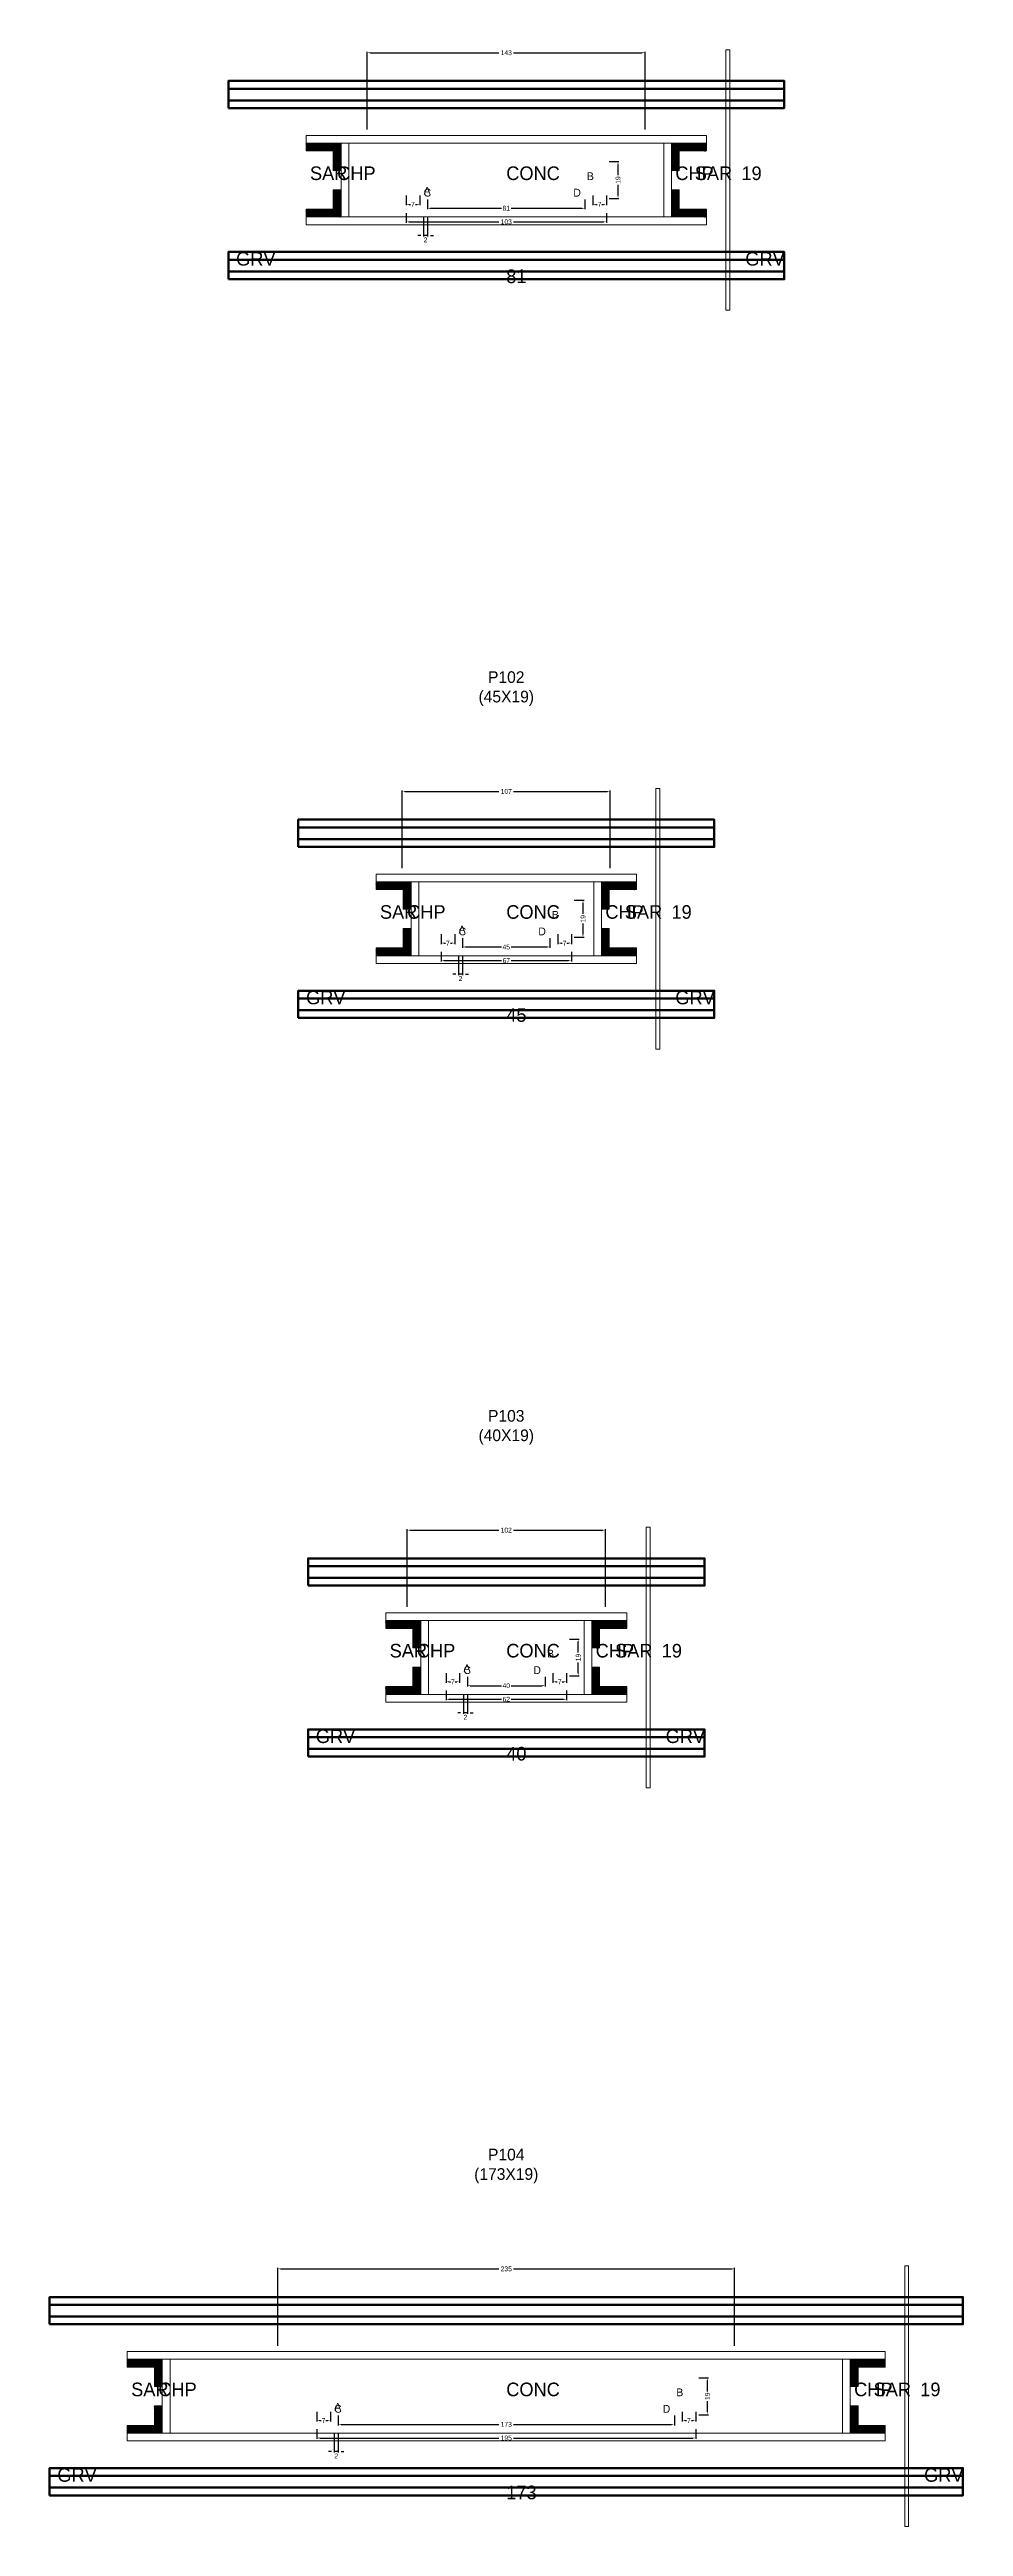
# Model space of a CAD drawing. Header units: centimetres. Extents: x -8500 to 4118, y -39526 to 295.
# Drawn here: x -235 to 235, y -24627 to -23353 of the extents above; entities that cross this region are included whole.
import ezdxf

# ---------------------------------------------------------------- set-up
doc = ezdxf.new("R2010")
doc.units = ezdxf.units.CM
for name, color, linetype in [('COTA', 241, 'Continuous'), ('GRAVATA', 224, 'Continuous'), ('Hachura', 251, 'Continuous'), ('NOMENCLATURA', 7, 'Continuous'), ('SARRAFO', 251, 'Continuous'), ('Texto Seção', 7, 'Continuous')]:
    doc.layers.add(name, color=color, linetype=linetype)
doc.dimstyles.new('cotax2', dxfattribs={"dimtxt": 2.5, "dimasz": 1.5, "dimexe": 0.5, "dimexo": 0.5, "dimgap": 0.5, "dimtad": 1, "dimcen": 2.5, "dimazin": 3, "dimtfac": 1, "dimtmove": 0, "dimatfit": 3})

# ---------------------------------------------------------------- blocks, each defined once
blk = doc.blocks.new('_CLOSEDFILLED')
at = {"color": 0, "linetype": 'BYBLOCK'}
blk.add_solid([(-1, 0.16), (0, 0), (-1, -0.16)], dxfattribs=at)
blk = doc.blocks.new('*D1626')
for p, q in [((-51.5, -23437), (-51.5, -23442)), ((-50, -23441.5), (-3.75, -23441.5)), ((3.75, -23441.5), (50, -23441.5)), ((51.5, -23437), (51.5, -23442))]:
    blk.add_line(p, q)
at = {"layer": 'Defpoints'}
for p in [(-51.5, -23436.5), (-51.5, -23441.5), (51.5, -23436.5)]:
    blk.add_point(p, dxfattribs=at)
at = {"layer": 'COTA', "xscale": 1.5, "yscale": 1.5, "rotation": 180}
blk.add_blockref('_CLOSEDFILLED', (-51.5, -23441.5), dxfattribs=at)
at = {"layer": 'COTA', "xscale": 1.5, "yscale": 1.5}
blk.add_blockref('_CLOSEDFILLED', (51.5, -23441.5), dxfattribs=at)
at = {"layer": 'COTA', "insert": (0, -23441.5), "char_height": 2.5, "attachment_point": 5}
blk.add_mtext('103', dxfattribs=at)
blk = doc.blocks.new('*D1627')
for p, q in [((-40.5, -23430), (-40.5, -23435)), ((40.5, -23430), (40.5, -23435)), ((-39, -23434.5), (-2.5, -23434.5)), ((2.5, -23434.5), (39, -23434.5))]:
    blk.add_line(p, q)
at = {"layer": 'Defpoints'}
for p in [(-40.5, -23429.5), (40.5, -23429.5), (-40.5, -23434.5)]:
    blk.add_point(p, dxfattribs=at)
at = {"layer": 'COTA', "xscale": 1.5, "yscale": 1.5, "rotation": 180}
blk.add_blockref('_CLOSEDFILLED', (-40.5, -23434.5), dxfattribs=at)
at = {"layer": 'COTA', "xscale": 1.5, "yscale": 1.5}
blk.add_blockref('_CLOSEDFILLED', (40.5, -23434.5), dxfattribs=at)
at = {"layer": 'COTA', "insert": (0, -23434.5), "char_height": 2.5, "attachment_point": 5}
blk.add_mtext('81', dxfattribs=at)
blk = doc.blocks.new('*D1628')
for p, q in [((53, -23410.5), (58, -23410.5)), ((57.5, -23417.5), (57.5, -23412)), ((53, -23429.5), (58, -23429.5)), ((57.5, -23428), (57.5, -23422.5))]:
    blk.add_line(p, q)
at = {"layer": 'Defpoints'}
for p in [(52.5, -23410.5), (52.5, -23429.5), (57.5, -23429.5)]:
    blk.add_point(p, dxfattribs=at)
at = {"layer": 'COTA', "xscale": 1.5, "yscale": 1.5}
for p, rotation in [((57.5, -23410.5), 90), ((57.5, -23429.5), 270)]:
    blk.add_blockref('_CLOSEDFILLED', p, dxfattribs=dict(at, rotation=rotation))
at = {"layer": 'COTA', "insert": (57.5, -23420), "char_height": 2.5, "attachment_point": 5, "rotation": 90}
blk.add_mtext('19', dxfattribs=at)
blk = doc.blocks.new('*D1629')
for p, q in [((-51.5, -23428), (-51.5, -23433)), ((-44.5, -23428), (-44.5, -23433)), ((-50, -23432.5), (-49.25, -23432.5)), ((-46.75, -23432.5), (-46, -23432.5))]:
    blk.add_line(p, q)
at = {"layer": 'Defpoints'}
for p in [(-51.5, -23427.5), (-44.5, -23427.5), (-51.5, -23432.5)]:
    blk.add_point(p, dxfattribs=at)
at = {"layer": 'COTA', "xscale": 1.5, "yscale": 1.5, "rotation": 180}
blk.add_blockref('_CLOSEDFILLED', (-51.5, -23432.5), dxfattribs=at)
at = {"layer": 'COTA', "xscale": 1.5, "yscale": 1.5}
blk.add_blockref('_CLOSEDFILLED', (-44.5, -23432.5), dxfattribs=at)
at = {"layer": 'COTA', "insert": (-48, -23432.5), "char_height": 2.5, "attachment_point": 5}
blk.add_mtext('7', dxfattribs=at)
blk = doc.blocks.new('*D1630')
for p, q in [((44.5, -23428), (44.5, -23433)), ((51.5, -23428), (51.5, -23433)), ((46, -23432.5), (46.75, -23432.5)), ((49.25, -23432.5), (50, -23432.5))]:
    blk.add_line(p, q)
at = {"layer": 'Defpoints'}
for p in [(44.5, -23427.5), (51.5, -23427.5), (44.5, -23432.5)]:
    blk.add_point(p, dxfattribs=at)
at = {"layer": 'COTA', "xscale": 1.5, "yscale": 1.5, "rotation": 180}
blk.add_blockref('_CLOSEDFILLED', (44.5, -23432.5), dxfattribs=at)
at = {"layer": 'COTA', "xscale": 1.5, "yscale": 1.5}
blk.add_blockref('_CLOSEDFILLED', (51.5, -23432.5), dxfattribs=at)
at = {"layer": 'COTA', "insert": (48, -23432.5), "char_height": 2.5, "attachment_point": 5}
blk.add_mtext('7', dxfattribs=at)
blk = doc.blocks.new('*D1631')
for p, q in [((-71.5, -23394), (-71.5, -23354)), ((-70, -23354.5), (-3.75, -23354.5)), ((3.75, -23354.5), (70, -23354.5)), ((71.5, -23394), (71.5, -23354))]:
    blk.add_line(p, q)
at = {"layer": 'Defpoints'}
for p in [(-71.5, -23354.5), (-71.5, -23394.5), (71.5, -23394.5)]:
    blk.add_point(p, dxfattribs=at)
at = {"layer": 'COTA', "xscale": 1.5, "yscale": 1.5, "rotation": 180}
blk.add_blockref('_CLOSEDFILLED', (-71.5, -23354.5), dxfattribs=at)
at = {"layer": 'COTA', "xscale": 1.5, "yscale": 1.5}
blk.add_blockref('_CLOSEDFILLED', (71.5, -23354.5), dxfattribs=at)
at = {"layer": 'COTA', "insert": (0, -23354.5), "char_height": 2.5, "attachment_point": 5}
blk.add_mtext('143', dxfattribs=at)
blk = doc.blocks.new('*D1652')
for p, q in [((-33.5, -23817), (-33.5, -23822)), ((-32, -23821.5), (-2.5, -23821.5)), ((2.5, -23821.5), (32, -23821.5)), ((33.5, -23817), (33.5, -23822))]:
    blk.add_line(p, q)
at = {"layer": 'Defpoints'}
for p in [(-33.5, -23816.5), (-33.5, -23821.5), (33.5, -23816.5)]:
    blk.add_point(p, dxfattribs=at)
at = {"layer": 'COTA', "xscale": 1.5, "yscale": 1.5, "rotation": 180}
blk.add_blockref('_CLOSEDFILLED', (-33.5, -23821.5), dxfattribs=at)
at = {"layer": 'COTA', "xscale": 1.5, "yscale": 1.5}
blk.add_blockref('_CLOSEDFILLED', (33.5, -23821.5), dxfattribs=at)
at = {"layer": 'COTA', "insert": (0, -23821.5), "char_height": 2.5, "attachment_point": 5}
blk.add_mtext('67', dxfattribs=at)
blk = doc.blocks.new('*D1653')
for p, q in [((-22.5, -23810), (-22.5, -23815)), ((22.5, -23810), (22.5, -23815)), ((-21, -23814.5), (-2.5, -23814.5)), ((2.5, -23814.5), (21, -23814.5))]:
    blk.add_line(p, q)
at = {"layer": 'Defpoints'}
for p in [(-22.5, -23809.5), (22.5, -23809.5), (-22.5, -23814.5)]:
    blk.add_point(p, dxfattribs=at)
at = {"layer": 'COTA', "xscale": 1.5, "yscale": 1.5, "rotation": 180}
blk.add_blockref('_CLOSEDFILLED', (-22.5, -23814.5), dxfattribs=at)
at = {"layer": 'COTA', "xscale": 1.5, "yscale": 1.5}
blk.add_blockref('_CLOSEDFILLED', (22.5, -23814.5), dxfattribs=at)
at = {"layer": 'COTA', "insert": (0, -23814.5), "char_height": 2.5, "attachment_point": 5}
blk.add_mtext('45', dxfattribs=at)
blk = doc.blocks.new('*D1654')
for p, q in [((35, -23790.5), (40, -23790.5)), ((39.5, -23797.5), (39.5, -23792)), ((35, -23809.5), (40, -23809.5)), ((39.5, -23808), (39.5, -23802.5))]:
    blk.add_line(p, q)
at = {"layer": 'Defpoints'}
for p in [(34.5, -23790.5), (34.5, -23809.5), (39.5, -23809.5)]:
    blk.add_point(p, dxfattribs=at)
at = {"layer": 'COTA', "xscale": 1.5, "yscale": 1.5}
for p, rotation in [((39.5, -23790.5), 90), ((39.5, -23809.5), 270)]:
    blk.add_blockref('_CLOSEDFILLED', p, dxfattribs=dict(at, rotation=rotation))
at = {"layer": 'COTA', "insert": (39.5, -23800), "char_height": 2.5, "attachment_point": 5, "rotation": 90}
blk.add_mtext('19', dxfattribs=at)
blk = doc.blocks.new('*D1655')
for p, q in [((-33.5, -23808), (-33.5, -23813)), ((-32, -23812.5), (-31.25, -23812.5)), ((-28.75, -23812.5), (-28, -23812.5)), ((-26.5, -23808), (-26.5, -23813))]:
    blk.add_line(p, q)
at = {"layer": 'Defpoints'}
for p in [(-33.5, -23807.5), (-33.5, -23812.5), (-26.5, -23807.5)]:
    blk.add_point(p, dxfattribs=at)
at = {"layer": 'COTA', "xscale": 1.5, "yscale": 1.5, "rotation": 180}
blk.add_blockref('_CLOSEDFILLED', (-33.5, -23812.5), dxfattribs=at)
at = {"layer": 'COTA', "xscale": 1.5, "yscale": 1.5}
blk.add_blockref('_CLOSEDFILLED', (-26.5, -23812.5), dxfattribs=at)
at = {"layer": 'COTA', "insert": (-30, -23812.5), "char_height": 2.5, "attachment_point": 5}
blk.add_mtext('7', dxfattribs=at)
blk = doc.blocks.new('*D1656')
for p, q in [((26.5, -23808), (26.5, -23813)), ((28, -23812.5), (28.75, -23812.5)), ((31.25, -23812.5), (32, -23812.5)), ((33.5, -23808), (33.5, -23813))]:
    blk.add_line(p, q)
at = {"layer": 'Defpoints'}
for p in [(26.5, -23807.5), (26.5, -23812.5), (33.5, -23807.5)]:
    blk.add_point(p, dxfattribs=at)
at = {"layer": 'COTA', "xscale": 1.5, "yscale": 1.5, "rotation": 180}
blk.add_blockref('_CLOSEDFILLED', (26.5, -23812.5), dxfattribs=at)
at = {"layer": 'COTA', "xscale": 1.5, "yscale": 1.5}
blk.add_blockref('_CLOSEDFILLED', (33.5, -23812.5), dxfattribs=at)
at = {"layer": 'COTA', "insert": (30, -23812.5), "char_height": 2.5, "attachment_point": 5}
blk.add_mtext('7', dxfattribs=at)
blk = doc.blocks.new('*D1657')
for p, q in [((-53.5, -23774), (-53.5, -23734)), ((-52, -23734.5), (-3.75, -23734.5)), ((3.75, -23734.5), (52, -23734.5)), ((53.5, -23774), (53.5, -23734))]:
    blk.add_line(p, q)
at = {"layer": 'Defpoints'}
for p in [(-53.5, -23734.5), (-53.5, -23774.5), (53.5, -23774.5)]:
    blk.add_point(p, dxfattribs=at)
at = {"layer": 'COTA', "xscale": 1.5, "yscale": 1.5, "rotation": 180}
blk.add_blockref('_CLOSEDFILLED', (-53.5, -23734.5), dxfattribs=at)
at = {"layer": 'COTA', "xscale": 1.5, "yscale": 1.5}
blk.add_blockref('_CLOSEDFILLED', (53.5, -23734.5), dxfattribs=at)
at = {"layer": 'COTA', "insert": (0, -23734.5), "char_height": 2.5, "attachment_point": 5}
blk.add_mtext('107', dxfattribs=at)
blk = doc.blocks.new('*D1678')
for p, q in [((-31, -24197), (-31, -24202)), ((-29.5, -24201.5), (-2.5, -24201.5)), ((2.5, -24201.5), (29.5, -24201.5)), ((31, -24197), (31, -24202))]:
    blk.add_line(p, q)
at = {"layer": 'Defpoints'}
for p in [(-31, -24196.5), (-31, -24201.5), (31, -24196.5)]:
    blk.add_point(p, dxfattribs=at)
at = {"layer": 'COTA', "xscale": 1.5, "yscale": 1.5, "rotation": 180}
blk.add_blockref('_CLOSEDFILLED', (-31, -24201.5), dxfattribs=at)
at = {"layer": 'COTA', "xscale": 1.5, "yscale": 1.5}
blk.add_blockref('_CLOSEDFILLED', (31, -24201.5), dxfattribs=at)
at = {"layer": 'COTA', "insert": (0, -24201.5), "char_height": 2.5, "attachment_point": 5}
blk.add_mtext('62', dxfattribs=at)
blk = doc.blocks.new('*D1679')
for p, q in [((-20, -24190), (-20, -24195)), ((-18.5, -24194.5), (-2.5, -24194.5)), ((2.5, -24194.5), (18.5, -24194.5)), ((20, -24190), (20, -24195))]:
    blk.add_line(p, q)
at = {"layer": 'Defpoints'}
for p in [(-20, -24189.5), (-20, -24194.5), (20, -24189.5)]:
    blk.add_point(p, dxfattribs=at)
at = {"layer": 'COTA', "xscale": 1.5, "yscale": 1.5, "rotation": 180}
blk.add_blockref('_CLOSEDFILLED', (-20, -24194.5), dxfattribs=at)
at = {"layer": 'COTA', "xscale": 1.5, "yscale": 1.5}
blk.add_blockref('_CLOSEDFILLED', (20, -24194.5), dxfattribs=at)
at = {"layer": 'COTA', "insert": (0, -24194.5), "char_height": 2.5, "attachment_point": 5}
blk.add_mtext('40', dxfattribs=at)
blk = doc.blocks.new('*D1680')
for p, q in [((32.5, -24170.5), (37.5, -24170.5)), ((37, -24177.5), (37, -24172)), ((37, -24188), (37, -24182.5)), ((32.5, -24189.5), (37.5, -24189.5))]:
    blk.add_line(p, q)
at = {"layer": 'Defpoints'}
for p in [(32, -24170.5), (32, -24189.5), (37, -24189.5)]:
    blk.add_point(p, dxfattribs=at)
at = {"layer": 'COTA', "xscale": 1.5, "yscale": 1.5}
for p, rotation in [((37, -24170.5), 90), ((37, -24189.5), 270)]:
    blk.add_blockref('_CLOSEDFILLED', p, dxfattribs=dict(at, rotation=rotation))
at = {"layer": 'COTA', "insert": (37, -24180), "char_height": 2.5, "attachment_point": 5, "rotation": 90}
blk.add_mtext('19', dxfattribs=at)
blk = doc.blocks.new('*D1681')
for p, q in [((-31, -24188), (-31, -24193)), ((-29.5, -24192.5), (-28.75, -24192.5)), ((-26.25, -24192.5), (-25.5, -24192.5)), ((-24, -24188), (-24, -24193))]:
    blk.add_line(p, q)
at = {"layer": 'Defpoints'}
for p in [(-31, -24187.5), (-31, -24192.5), (-24, -24187.5)]:
    blk.add_point(p, dxfattribs=at)
at = {"layer": 'COTA', "xscale": 1.5, "yscale": 1.5, "rotation": 180}
blk.add_blockref('_CLOSEDFILLED', (-31, -24192.5), dxfattribs=at)
at = {"layer": 'COTA', "xscale": 1.5, "yscale": 1.5}
blk.add_blockref('_CLOSEDFILLED', (-24, -24192.5), dxfattribs=at)
at = {"layer": 'COTA', "insert": (-27.5, -24192.5), "char_height": 2.5, "attachment_point": 5}
blk.add_mtext('7', dxfattribs=at)
blk = doc.blocks.new('*D1682')
for p, q in [((24, -24188), (24, -24193)), ((25.5, -24192.5), (26.25, -24192.5)), ((28.75, -24192.5), (29.5, -24192.5)), ((31, -24188), (31, -24193))]:
    blk.add_line(p, q)
at = {"layer": 'Defpoints'}
for p in [(24, -24187.5), (24, -24192.5), (31, -24187.5)]:
    blk.add_point(p, dxfattribs=at)
at = {"layer": 'COTA', "xscale": 1.5, "yscale": 1.5, "rotation": 180}
blk.add_blockref('_CLOSEDFILLED', (24, -24192.5), dxfattribs=at)
at = {"layer": 'COTA', "xscale": 1.5, "yscale": 1.5}
blk.add_blockref('_CLOSEDFILLED', (31, -24192.5), dxfattribs=at)
at = {"layer": 'COTA', "insert": (27.5, -24192.5), "char_height": 2.5, "attachment_point": 5}
blk.add_mtext('7', dxfattribs=at)
blk = doc.blocks.new('*D1683')
for p, q in [((-51, -24154), (-51, -24114)), ((-49.5, -24114.5), (-3.75, -24114.5)), ((3.75, -24114.5), (49.5, -24114.5)), ((51, -24154), (51, -24114))]:
    blk.add_line(p, q)
at = {"layer": 'Defpoints'}
for p in [(-51, -24114.5), (-51, -24154.5), (51, -24154.5)]:
    blk.add_point(p, dxfattribs=at)
at = {"layer": 'COTA', "xscale": 1.5, "yscale": 1.5, "rotation": 180}
blk.add_blockref('_CLOSEDFILLED', (-51, -24114.5), dxfattribs=at)
at = {"layer": 'COTA', "xscale": 1.5, "yscale": 1.5}
blk.add_blockref('_CLOSEDFILLED', (51, -24114.5), dxfattribs=at)
at = {"layer": 'COTA', "insert": (0, -24114.5), "char_height": 2.5, "attachment_point": 5}
blk.add_mtext('102', dxfattribs=at)
blk = doc.blocks.new('*D1704')
for p, q in [((-97.5, -24577), (-97.5, -24582)), ((97.5, -24577), (97.5, -24582)), ((-96, -24581.5), (-3.75, -24581.5)), ((3.75, -24581.5), (96, -24581.5))]:
    blk.add_line(p, q)
at = {"layer": 'Defpoints'}
for p in [(-97.5, -24576.5), (97.5, -24576.5), (-97.5, -24581.5)]:
    blk.add_point(p, dxfattribs=at)
at = {"layer": 'COTA', "xscale": 1.5, "yscale": 1.5, "rotation": 180}
blk.add_blockref('_CLOSEDFILLED', (-97.5, -24581.5), dxfattribs=at)
at = {"layer": 'COTA', "xscale": 1.5, "yscale": 1.5}
blk.add_blockref('_CLOSEDFILLED', (97.5, -24581.5), dxfattribs=at)
at = {"layer": 'COTA', "insert": (0, -24581.5), "char_height": 2.5, "attachment_point": 5}
blk.add_mtext('195', dxfattribs=at)
blk = doc.blocks.new('*D1705')
for p, q in [((-86.5, -24570), (-86.5, -24575)), ((-85, -24574.5), (-3.75, -24574.5)), ((3.75, -24574.5), (85, -24574.5)), ((86.5, -24570), (86.5, -24575))]:
    blk.add_line(p, q)
at = {"layer": 'Defpoints'}
for p in [(-86.5, -24569.5), (-86.5, -24574.5), (86.5, -24569.5)]:
    blk.add_point(p, dxfattribs=at)
at = {"layer": 'COTA', "xscale": 1.5, "yscale": 1.5, "rotation": 180}
blk.add_blockref('_CLOSEDFILLED', (-86.5, -24574.5), dxfattribs=at)
at = {"layer": 'COTA', "xscale": 1.5, "yscale": 1.5}
blk.add_blockref('_CLOSEDFILLED', (86.5, -24574.5), dxfattribs=at)
at = {"layer": 'COTA', "insert": (0, -24574.5), "char_height": 2.5, "attachment_point": 5}
blk.add_mtext('173', dxfattribs=at)
blk = doc.blocks.new('*D1706')
for p, q in [((99, -24550.5), (104, -24550.5)), ((103.5, -24557.5), (103.5, -24552)), ((103.5, -24568), (103.5, -24562.5)), ((99, -24569.5), (104, -24569.5))]:
    blk.add_line(p, q)
at = {"layer": 'Defpoints'}
for p in [(98.5, -24550.5), (98.5, -24569.5), (103.5, -24569.5)]:
    blk.add_point(p, dxfattribs=at)
at = {"layer": 'COTA', "xscale": 1.5, "yscale": 1.5}
for p, rotation in [((103.5, -24550.5), 90), ((103.5, -24569.5), 270)]:
    blk.add_blockref('_CLOSEDFILLED', p, dxfattribs=dict(at, rotation=rotation))
at = {"layer": 'COTA', "insert": (103.5, -24560), "char_height": 2.5, "attachment_point": 5, "rotation": 90}
blk.add_mtext('19', dxfattribs=at)
blk = doc.blocks.new('*D1707')
for p, q in [((-97.5, -24568), (-97.5, -24573)), ((-96, -24572.5), (-95.25, -24572.5)), ((-92.75, -24572.5), (-92, -24572.5)), ((-90.5, -24568), (-90.5, -24573))]:
    blk.add_line(p, q)
at = {"layer": 'Defpoints'}
for p in [(-97.5, -24567.5), (-97.5, -24572.5), (-90.5, -24567.5)]:
    blk.add_point(p, dxfattribs=at)
at = {"layer": 'COTA', "xscale": 1.5, "yscale": 1.5, "rotation": 180}
blk.add_blockref('_CLOSEDFILLED', (-97.5, -24572.5), dxfattribs=at)
at = {"layer": 'COTA', "xscale": 1.5, "yscale": 1.5}
blk.add_blockref('_CLOSEDFILLED', (-90.5, -24572.5), dxfattribs=at)
at = {"layer": 'COTA', "insert": (-94, -24572.5), "char_height": 2.5, "attachment_point": 5}
blk.add_mtext('7', dxfattribs=at)
blk = doc.blocks.new('*D1708')
for p, q in [((90.5, -24568), (90.5, -24573)), ((92, -24572.5), (92.75, -24572.5)), ((95.25, -24572.5), (96, -24572.5)), ((97.5, -24568), (97.5, -24573))]:
    blk.add_line(p, q)
at = {"layer": 'Defpoints'}
for p in [(90.5, -24567.5), (90.5, -24572.5), (97.5, -24567.5)]:
    blk.add_point(p, dxfattribs=at)
at = {"layer": 'COTA', "xscale": 1.5, "yscale": 1.5, "rotation": 180}
blk.add_blockref('_CLOSEDFILLED', (90.5, -24572.5), dxfattribs=at)
at = {"layer": 'COTA', "xscale": 1.5, "yscale": 1.5}
blk.add_blockref('_CLOSEDFILLED', (97.5, -24572.5), dxfattribs=at)
at = {"layer": 'COTA', "insert": (94, -24572.5), "char_height": 2.5, "attachment_point": 5}
blk.add_mtext('7', dxfattribs=at)
blk = doc.blocks.new('*D1709')
for p, q in [((-117.5, -24534), (-117.5, -24494)), ((-116, -24494.5), (-3.75, -24494.5)), ((3.75, -24494.5), (116, -24494.5)), ((117.5, -24534), (117.5, -24494))]:
    blk.add_line(p, q)
at = {"layer": 'Defpoints'}
for p in [(-117.5, -24494.5), (-117.5, -24534.5), (117.5, -24534.5)]:
    blk.add_point(p, dxfattribs=at)
at = {"layer": 'COTA', "xscale": 1.5, "yscale": 1.5, "rotation": 180}
blk.add_blockref('_CLOSEDFILLED', (-117.5, -24494.5), dxfattribs=at)
at = {"layer": 'COTA', "xscale": 1.5, "yscale": 1.5}
blk.add_blockref('_CLOSEDFILLED', (117.5, -24494.5), dxfattribs=at)
at = {"layer": 'COTA', "insert": (0, -24494.5), "char_height": 2.5, "attachment_point": 5}
blk.add_mtext('235', dxfattribs=at)

msp = doc.modelspace()

# ---------------------------------------------------------------- hatches: boundary and pattern name
at = {"layer": 'SARRAFO'}
h = msp.add_hatch(dxfattribs=at)
h.set_pattern_fill('SOLID', scale=2)
h.paths.add_polyline_path([(-103, -23405), (-89, -23405), (-89, -23401), (-103, -23401)])
h = msp.add_hatch(dxfattribs=at)
h.set_pattern_fill('SOLID', scale=2)
h.paths.add_polyline_path([(-89, -23415), (-85, -23415), (-85, -23401), (-89, -23401)])
h = msp.add_hatch(dxfattribs=at)
h.set_pattern_fill('SOLID', scale=2)
h.paths.add_polyline_path([(85, -23415), (89, -23415), (89, -23401), (85, -23401)])
h = msp.add_hatch(dxfattribs=at)
h.set_pattern_fill('SOLID', scale=2)
h.paths.add_polyline_path([(89, -23405), (103, -23405), (103, -23401), (89, -23401)])
h = msp.add_hatch(dxfattribs=at)
h.set_pattern_fill('SOLID', scale=2)
h.paths.add_polyline_path([(-89, -23439), (-85, -23439), (-85, -23425), (-89, -23425)])
h = msp.add_hatch(dxfattribs=at)
h.set_pattern_fill('SOLID', scale=2)
h.paths.add_polyline_path([(85, -23439), (89, -23439), (89, -23425), (85, -23425)])
h = msp.add_hatch(dxfattribs=at)
h.set_pattern_fill('SOLID', scale=2)
h.paths.add_polyline_path([(-103, -23439), (-89, -23439), (-89, -23435), (-103, -23435)])
h = msp.add_hatch(dxfattribs=at)
h.set_pattern_fill('SOLID', scale=2)
h.paths.add_polyline_path([(89, -23439), (103, -23439), (103, -23435), (89, -23435)])
h = msp.add_hatch(dxfattribs=at)
h.set_pattern_fill('SOLID', scale=2)
h.paths.add_polyline_path([(-67, -23785), (-53, -23785), (-53, -23781), (-67, -23781)])
h = msp.add_hatch(dxfattribs=at)
h.set_pattern_fill('SOLID', scale=2)
h.paths.add_polyline_path([(-53, -23795), (-49, -23795), (-49, -23781), (-53, -23781)])
h = msp.add_hatch(dxfattribs=at)
h.set_pattern_fill('SOLID', scale=2)
h.paths.add_polyline_path([(49, -23795), (53, -23795), (53, -23781), (49, -23781)])
h = msp.add_hatch(dxfattribs=at)
h.set_pattern_fill('SOLID', scale=2)
h.paths.add_polyline_path([(53, -23785), (67, -23785), (67, -23781), (53, -23781)])
h = msp.add_hatch(dxfattribs=at)
h.set_pattern_fill('SOLID', scale=2)
h.paths.add_polyline_path([(-53, -23819), (-49, -23819), (-49, -23805), (-53, -23805)])
h = msp.add_hatch(dxfattribs=at)
h.set_pattern_fill('SOLID', scale=2)
h.paths.add_polyline_path([(49, -23819), (53, -23819), (53, -23805), (49, -23805)])
h = msp.add_hatch(dxfattribs=at)
h.set_pattern_fill('SOLID', scale=2)
h.paths.add_polyline_path([(-67, -23819), (-53, -23819), (-53, -23815), (-67, -23815)])
h = msp.add_hatch(dxfattribs=at)
h.set_pattern_fill('SOLID', scale=2)
h.paths.add_polyline_path([(53, -23819), (67, -23819), (67, -23815), (53, -23815)])
h = msp.add_hatch(dxfattribs=at)
h.set_pattern_fill('SOLID', scale=2)
h.paths.add_polyline_path([(-62, -24165), (-48, -24165), (-48, -24161), (-62, -24161)])
h = msp.add_hatch(dxfattribs=at)
h.set_pattern_fill('SOLID', scale=2)
h.paths.add_polyline_path([(-48, -24175), (-44, -24175), (-44, -24161), (-48, -24161)])
h = msp.add_hatch(dxfattribs=at)
h.set_pattern_fill('SOLID', scale=2)
h.paths.add_polyline_path([(44, -24175), (48, -24175), (48, -24161), (44, -24161)])
h = msp.add_hatch(dxfattribs=at)
h.set_pattern_fill('SOLID', scale=2)
h.paths.add_polyline_path([(48, -24165), (62, -24165), (62, -24161), (48, -24161)])
h = msp.add_hatch(dxfattribs=at)
h.set_pattern_fill('SOLID', scale=2)
h.paths.add_polyline_path([(-62, -24199), (-48, -24199), (-48, -24195), (-62, -24195)])
h = msp.add_hatch(dxfattribs=at)
h.set_pattern_fill('SOLID', scale=2)
h.paths.add_polyline_path([(-48, -24199), (-44, -24199), (-44, -24185), (-48, -24185)])
h = msp.add_hatch(dxfattribs=at)
h.set_pattern_fill('SOLID', scale=2)
h.paths.add_polyline_path([(44, -24199), (48, -24199), (48, -24185), (44, -24185)])
h = msp.add_hatch(dxfattribs=at)
h.set_pattern_fill('SOLID', scale=2)
h.paths.add_polyline_path([(48, -24199), (62, -24199), (62, -24195), (48, -24195)])
h = msp.add_hatch(dxfattribs=at)
h.set_pattern_fill('SOLID', scale=2)
h.paths.add_polyline_path([(-195, -24545), (-181, -24545), (-181, -24541), (-195, -24541)])
h = msp.add_hatch(dxfattribs=at)
h.set_pattern_fill('SOLID', scale=2)
h.paths.add_polyline_path([(-181, -24555), (-177, -24555), (-177, -24541), (-181, -24541)])
h = msp.add_hatch(dxfattribs=at)
h.set_pattern_fill('SOLID', scale=2)
h.paths.add_polyline_path([(177, -24555), (181, -24555), (181, -24541), (177, -24541)])
h = msp.add_hatch(dxfattribs=at)
h.set_pattern_fill('SOLID', scale=2)
h.paths.add_polyline_path([(181, -24545), (195, -24545), (195, -24541), (181, -24541)])
h = msp.add_hatch(dxfattribs=at)
h.set_pattern_fill('SOLID', scale=2)
h.paths.add_polyline_path([(-181, -24579), (-177, -24579), (-177, -24565), (-181, -24565)])
h = msp.add_hatch(dxfattribs=at)
h.set_pattern_fill('SOLID', scale=2)
h.paths.add_polyline_path([(177, -24579), (181, -24579), (181, -24565), (177, -24565)])
h = msp.add_hatch(dxfattribs=at)
h.set_pattern_fill('SOLID', scale=2)
h.paths.add_polyline_path([(-195, -24579), (-181, -24579), (-181, -24575), (-195, -24575)])
h = msp.add_hatch(dxfattribs=at)
h.set_pattern_fill('SOLID', scale=2)
h.paths.add_polyline_path([(181, -24579), (195, -24579), (195, -24575), (181, -24575)])

# ---------------------------------------------------------------- linework, layer by layer
at = {"layer": 'GRAVATA', "lineweight": 50}
for points in [[(-143, -23383), (143, -23383), (143, -23369), (-143, -23369)], [(-143, -23379), (143, -23379), (143, -23373), (-143, -23373)], [(-143, -23471), (143, -23471), (143, -23457), (-143, -23457)], [(-143, -23467), (143, -23467), (143, -23461), (-143, -23461)], [(-107, -23763), (107, -23763), (107, -23749), (-107, -23749)], [(-107, -23759), (107, -23759), (107, -23753), (-107, -23753)], [(-107, -23851), (107, -23851), (107, -23837), (-107, -23837)], [(-107, -23847), (107, -23847), (107, -23841), (-107, -23841)], [(-102, -24143), (102, -24143), (102, -24129), (-102, -24129)], [(-102, -24139), (102, -24139), (102, -24133), (-102, -24133)], [(-102, -24231), (102, -24231), (102, -24217), (-102, -24217)], [(-102, -24227), (102, -24227), (102, -24221), (-102, -24221)], [(-235, -24523), (235, -24523), (235, -24509), (-235, -24509)], [(-235, -24519), (235, -24519), (235, -24513), (-235, -24513)], [(-235, -24611), (235, -24611), (235, -24597), (-235, -24597)], [(-235, -24607), (235, -24607), (235, -24601), (-235, -24601)]]:
    msp.add_lwpolyline(points, close=True, dxfattribs=at)
at = {"layer": 'Hachura', "lineweight": 13}
for points in [[(113, -23487), (115, -23487), (115, -23353), (113, -23353)], [(77, -23867), (79, -23867), (79, -23733), (77, -23733)], [(72, -24247), (74, -24247), (74, -24113), (72, -24113)], [(205, -24627), (207, -24627), (207, -24493), (205, -24493)]]:
    msp.add_lwpolyline(points, close=True, dxfattribs=at)
at = {"layer": 'Hachura', "lineweight": 18}
for points in [[(-103, -23401), (103, -23401), (103, -23397), (-103, -23397)], [(-85, -23439), (-81, -23439), (-81, -23401), (-85, -23401)], [(81, -23439), (85, -23439), (85, -23401), (81, -23401)], [(-103, -23443), (103, -23443), (103, -23439), (-103, -23439)], [(-67, -23781), (67, -23781), (67, -23777), (-67, -23777)], [(-49, -23819), (-45, -23819), (-45, -23781), (-49, -23781)], [(45, -23819), (49, -23819), (49, -23781), (45, -23781)], [(-67, -23823), (67, -23823), (67, -23819), (-67, -23819)], [(-62, -24161), (62, -24161), (62, -24157), (-62, -24157)], [(-44, -24199), (-40, -24199), (-40, -24161), (-44, -24161)], [(40, -24199), (44, -24199), (44, -24161), (40, -24161)], [(-62, -24203), (62, -24203), (62, -24199), (-62, -24199)], [(-195, -24541), (195, -24541), (195, -24537), (-195, -24537)], [(-177, -24579), (-173, -24579), (-173, -24541), (-177, -24541)], [(173, -24579), (177, -24579), (177, -24541), (173, -24541)], [(-195, -24583), (195, -24583), (195, -24579), (-195, -24579)]]:
    msp.add_lwpolyline(points, close=True, dxfattribs=at)
at = {"layer": 'SARRAFO', "lineweight": 13}
for points in [[(-103, -23405), (-89, -23405), (-89, -23401), (-103, -23401)], [(-89, -23415), (-85, -23415), (-85, -23401), (-89, -23401)], [(85, -23415), (89, -23415), (89, -23401), (85, -23401)], [(89, -23405), (103, -23405), (103, -23401), (89, -23401)], [(-89, -23439), (-85, -23439), (-85, -23425), (-89, -23425)], [(85, -23439), (89, -23439), (89, -23425), (85, -23425)], [(-103, -23439), (-89, -23439), (-89, -23435), (-103, -23435)], [(89, -23439), (103, -23439), (103, -23435), (89, -23435)], [(-67, -23785), (-53, -23785), (-53, -23781), (-67, -23781)], [(-53, -23795), (-49, -23795), (-49, -23781), (-53, -23781)], [(49, -23795), (53, -23795), (53, -23781), (49, -23781)], [(53, -23785), (67, -23785), (67, -23781), (53, -23781)], [(-53, -23819), (-49, -23819), (-49, -23805), (-53, -23805)], [(49, -23819), (53, -23819), (53, -23805), (49, -23805)], [(-67, -23819), (-53, -23819), (-53, -23815), (-67, -23815)], [(53, -23819), (67, -23819), (67, -23815), (53, -23815)], [(-62, -24165), (-48, -24165), (-48, -24161), (-62, -24161)], [(-48, -24175), (-44, -24175), (-44, -24161), (-48, -24161)], [(44, -24175), (48, -24175), (48, -24161), (44, -24161)], [(48, -24165), (62, -24165), (62, -24161), (48, -24161)], [(-62, -24199), (-48, -24199), (-48, -24195), (-62, -24195)], [(-48, -24199), (-44, -24199), (-44, -24185), (-48, -24185)], [(44, -24199), (48, -24199), (48, -24185), (44, -24185)], [(48, -24199), (62, -24199), (62, -24195), (48, -24195)], [(-195, -24545), (-181, -24545), (-181, -24541), (-195, -24541)], [(-181, -24555), (-177, -24555), (-177, -24541), (-181, -24541)], [(177, -24555), (181, -24555), (181, -24541), (177, -24541)], [(181, -24545), (195, -24545), (195, -24541), (181, -24541)], [(-181, -24579), (-177, -24579), (-177, -24565), (-181, -24565)], [(177, -24579), (181, -24579), (181, -24565), (177, -24565)], [(-195, -24579), (-181, -24579), (-181, -24575), (-195, -24575)], [(181, -24579), (195, -24579), (195, -24575), (181, -24575)]]:
    msp.add_lwpolyline(points, close=True, dxfattribs=at)

# ---------------------------------------------------------------- texts
at = {"layer": 'NOMENCLATURA'}
for s, p in [('B', (41.5, -23420)), ('A', (-42.5, -23427.5)), ('C', (-42.5, -23428.5)), ('D', (34.5, -23428.5)), ('B', (23.5, -23800)), ('A', (-24.5, -23807.5)), ('C', (-24.5, -23808.5)), ('D', (16.5, -23808.5)), ('B', (21, -24180)), ('A', (-22, -24187.5)), ('C', (-22, -24188.5)), ('D', (14, -24188.5)), ('A', (-88.5, -24567.5)), ('C', (-88.5, -24568.5)), ('D', (80.5, -24568.5)), ('B', (87.5, -24560))]:
    msp.add_text(s, height=4, dxfattribs=at).set_placement(p)
at = {"layer": 'NOMENCLATURA', "char_height": 6, "attachment_point": 8}
for s, insert in [('P102\\P(45X19)', (0, -23690.5)), ('P103\\P(40X19)', (0, -24070.5)), ('P104\\P(173X19)', (0, -24450.5))]:
    msp.add_mtext(s, dxfattribs=dict(at, insert=insert))
at = {"layer": 'Texto Seção'}
for s, p in [('SAR', (-101, -23420)), ('CHP', (-87, -23420)), ('CONC', (0, -23420)), ('CHP', (87, -23420)), ('SAR', (97, -23420)), ('19', (121, -23420)), ('GRV', (-139, -23464)), ('GRV', (123, -23464)), ('81', (0, -23473)), ('SAR', (-65, -23800)), ('CHP', (-51, -23800)), ('CONC', (0, -23800)), ('CHP', (51, -23800)), ('SAR', (61, -23800)), ('19', (85, -23800)), ('GRV', (-103, -23844)), ('GRV', (87, -23844)), ('45', (0, -23853)), ('SAR', (-60, -24180)), ('CHP', (-46, -24180)), ('CONC', (0, -24180)), ('CHP', (46, -24180)), ('SAR', (56, -24180)), ('19', (80, -24180)), ('GRV', (-98, -24224)), ('GRV', (82, -24224)), ('40', (0, -24233)), ('SAR', (-193, -24560)), ('CHP', (-179, -24560)), ('CONC', (0, -24560)), ('CHP', (179, -24560)), ('SAR', (189, -24560)), ('19', (213, -24560)), ('GRV', (-231, -24604)), ('GRV', (215, -24604)), ('173', (0, -24613))]:
    msp.add_text(s, height=7, dxfattribs=at).set_placement(p)

# ---------------------------------------------------------------- dimensions: what is measured, and where the dimension line sits
at = {"layer": 'COTA'}
for base, p1, p2, picture, middle in [((-71.5, -23354.5), (-71.5, -23394.5), (71.5, -23394.5), '*D1631', (0, -23354.5)), ((-51.5, -23432.5), (-51.5, -23427.5), (-44.5, -23427.5), '*D1629', (-48, -23432.5)), ((-40.5, -23434.5), (-40.5, -23429.5), (40.5, -23429.5), '*D1627', (0, -23434.5)), ((44.5, -23432.5), (44.5, -23427.5), (51.5, -23427.5), '*D1630', (48, -23432.5)), ((-51.5, -23441.5), (-51.5, -23436.5), (51.5, -23436.5), '*D1626', (0, -23441.5)), ((-53.5, -23734.5), (-53.5, -23774.5), (53.5, -23774.5), '*D1657', (0, -23734.5)), ((-33.5, -23812.5), (-33.5, -23807.5), (-26.5, -23807.5), '*D1655', (-30, -23812.5)), ((-22.5, -23814.5), (-22.5, -23809.5), (22.5, -23809.5), '*D1653', (0, -23814.5)), ((26.5, -23812.5), (26.5, -23807.5), (33.5, -23807.5), '*D1656', (30, -23812.5)), ((-33.5, -23821.5), (-33.5, -23816.5), (33.5, -23816.5), '*D1652', (0, -23821.5)), ((-51, -24114.5), (-51, -24154.5), (51, -24154.5), '*D1683', (0, -24114.5)), ((-31, -24192.5), (-31, -24187.5), (-24, -24187.5), '*D1681', (-27.5, -24192.5)), ((-20, -24194.5), (-20, -24189.5), (20, -24189.5), '*D1679', (0, -24194.5)), ((24, -24192.5), (24, -24187.5), (31, -24187.5), '*D1682', (27.5, -24192.5)), ((-31, -24201.5), (-31, -24196.5), (31, -24196.5), '*D1678', (0, -24201.5)), ((-117.5, -24494.5), (-117.5, -24534.5), (117.5, -24534.5), '*D1709', (0, -24494.5)), ((-97.5, -24572.5), (-97.5, -24567.5), (-90.5, -24567.5), '*D1707', (-94, -24572.5)), ((-97.5, -24581.5), (-97.5, -24576.5), (97.5, -24576.5), '*D1704', (0, -24581.5)), ((-86.5, -24574.5), (-86.5, -24569.5), (86.5, -24569.5), '*D1705', (0, -24574.5)), ((90.5, -24572.5), (90.5, -24567.5), (97.5, -24567.5), '*D1708', (94, -24572.5))]:
    dim = msp.add_linear_dim(base=base, p1=p1, p2=p2, dimstyle='cotax2', dxfattribs=at)
    dim.commit()
    dim.dimension.update_dxf_attribs({"geometry": picture, "text_midpoint": middle})
for base, p1, p2, picture, middle in [((57.5, -23429.5), (52.5, -23429.5), (52.5, -23410.5), '*D1628', (57.5, -23420)), ((39.5, -23809.5), (34.5, -23809.5), (34.5, -23790.5), '*D1654', (39.5, -23800)), ((37, -24189.5), (32, -24189.5), (32, -24170.5), '*D1680', (37, -24180)), ((103.5, -24569.5), (98.5, -24569.5), (98.5, -24550.5), '*D1706', (103.5, -24560))]:
    dim = msp.add_linear_dim(base=base, p1=p1, p2=p2, angle=90, dimstyle='cotax2', dxfattribs=at)
    dim.commit()
    dim.dimension.update_dxf_attribs({"geometry": picture, "text_midpoint": middle})
for base, p1, p2 in [((-40.5, -23448.5), (-40.5, -23438.5), (-42.5, -23438.5)), ((-22.5, -23828.5), (-22.5, -23818.5), (-24.5, -23818.5)), ((-20, -24208.5), (-20, -24198.5), (-22, -24198.5)), ((-86.5, -24588.5), (-86.5, -24578.5), (-88.5, -24578.5))]:
    msp.add_linear_dim(base=base, p1=p1, p2=p2, dimstyle='cotax2', dxfattribs=at).render()

doc.saveas('drawing.dxf')
